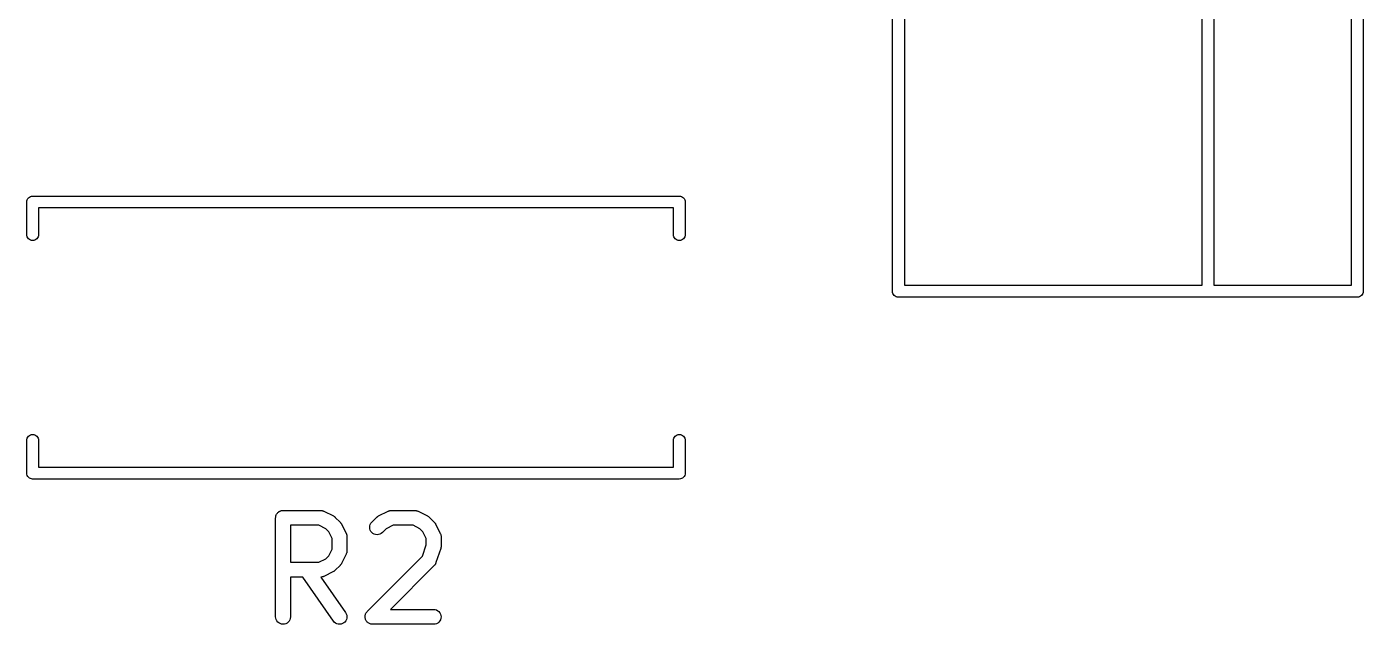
# Model space of a CAD drawing. Extents: x 104.3 to 159.2, y -93 to -16.3.
# Drawn here: x 124.94 to 138.46, y -92.81 to -86.78 of the extents above; entities that cross this region are included whole.
import ezdxf

# ---------------------------------------------------------------- set-up
doc = ezdxf.new("R2010")
doc.units = 0
doc.layers.add('BLACK', color=7, linetype='CONTINUOUS')

msp = doc.modelspace()

# ---------------------------------------------------------------- linework, layer by layer
at = {"layer": 'BLACK', "linetype": 'CONTINUOUS'}
for p, q in [((133.697, -89.445), (133.697, -79.2109)), ((133.817, -79.268), (133.817, -89.388)), ((136.828, -89.388), (136.828, -86.182)), ((136.948, -86.239), (136.948, -89.388)), ((138.338, -89.388), (138.338, -86.239)), ((138.458, -86.1819), (138.458, -89.4451)), ((124.94, -88.546), (124.941, -88.5342)), ((124.941, -88.5342), (124.944, -88.5229)), ((124.944, -88.5229), (124.95, -88.5125)), ((124.95, -88.5125), (124.957, -88.5034)), ((124.957, -88.5034), (124.967, -88.4959)), ((124.967, -88.4959), (124.977, -88.4903)), ((124.977, -88.4903), (124.988, -88.4869)), ((124.988, -88.4869), (124.997, -88.486)), ((124.997, -88.486), (125, -88.4857)), ((125, -88.4857), (125.003, -88.486)), ((125.003, -88.486), (131.537, -88.486)), ((131.537, -88.486), (131.54, -88.4857)), ((131.54, -88.4857), (131.543, -88.486)), ((131.543, -88.486), (131.552, -88.4869)), ((131.552, -88.4869), (131.563, -88.4903)), ((131.563, -88.4903), (131.573, -88.4959)), ((131.573, -88.4959), (131.583, -88.5034)), ((131.583, -88.5034), (131.59, -88.5125)), ((131.59, -88.5125), (131.596, -88.5229)), ((131.596, -88.5229), (131.599, -88.5342)), ((131.599, -88.5342), (131.6, -88.546)), ((124.94, -88.5489), (124.94, -88.546)), ((124.94, -88.8789), (124.94, -88.5489)), ((131.48, -88.606), (125.06, -88.606)), ((125.06, -88.606), (125.06, -88.8789)), ((131.48, -88.8789), (131.48, -88.606)), ((131.6, -88.546), (131.6, -88.5489)), ((131.6, -88.5489), (131.6, -88.8789)), ((124.941, -88.8878), (124.94, -88.8789)), ((124.944, -88.8991), (124.941, -88.8878)), ((124.95, -88.9095), (124.944, -88.8991)), ((124.957, -88.9186), (124.95, -88.9095)), ((124.967, -88.9261), (124.957, -88.9186)), ((124.977, -88.9317), (124.967, -88.9261)), ((124.988, -88.9351), (124.977, -88.9317)), ((125, -88.9363), (124.988, -88.9351)), ((125.012, -88.9351), (125, -88.9363)), ((125.023, -88.9317), (125.012, -88.9351)), ((125.033, -88.9261), (125.023, -88.9317)), ((125.043, -88.9186), (125.033, -88.9261)), ((125.05, -88.9095), (125.043, -88.9186)), ((125.056, -88.8991), (125.05, -88.9095)), ((125.059, -88.8878), (125.056, -88.8991)), ((125.06, -88.8789), (125.059, -88.8878)), ((131.481, -88.8878), (131.48, -88.8789)), ((131.484, -88.8991), (131.481, -88.8878)), ((131.49, -88.9095), (131.484, -88.8991)), ((131.497, -88.9186), (131.49, -88.9095)), ((131.507, -88.9261), (131.497, -88.9186)), ((131.517, -88.9317), (131.507, -88.9261)), ((131.528, -88.9351), (131.517, -88.9317)), ((131.54, -88.9363), (131.528, -88.9351)), ((131.552, -88.9351), (131.54, -88.9363)), ((131.563, -88.9317), (131.552, -88.9351)), ((131.573, -88.9261), (131.563, -88.9317)), ((131.583, -88.9186), (131.573, -88.9261)), ((131.59, -88.9095), (131.583, -88.9186)), ((131.596, -88.8991), (131.59, -88.9095)), ((131.599, -88.8878), (131.596, -88.8991)), ((131.6, -88.8789), (131.599, -88.8878)), ((133.697, -89.448), (133.697, -89.445)), ((133.698, -89.4598), (133.697, -89.448)), ((133.701, -89.4711), (133.698, -89.4598)), ((133.707, -89.4815), (133.701, -89.4711)), ((133.714, -89.4906), (133.707, -89.4815)), ((133.817, -89.388), (136.828, -89.388)), ((136.948, -89.388), (138.338, -89.388)), ((138.448, -89.4815), (138.441, -89.4906)), ((138.454, -89.4711), (138.448, -89.4815)), ((138.457, -89.4598), (138.454, -89.4711)), ((138.458, -89.4509), (138.457, -89.4598)), ((138.458, -89.4451), (138.458, -89.448)), ((138.458, -89.448), (138.458, -89.4509)), ((133.724, -89.4981), (133.714, -89.4906)), ((133.734, -89.5037), (133.724, -89.4981)), ((133.745, -89.5071), (133.734, -89.5037)), ((133.754, -89.508), (133.745, -89.5071)), ((133.757, -89.5083), (133.754, -89.508)), ((133.754, -89.508), (133.754, -89.508)), ((133.76, -89.508), (133.757, -89.5083)), ((136.885, -89.508), (133.76, -89.508)), ((136.888, -89.5083), (136.885, -89.508)), ((136.891, -89.508), (136.888, -89.5083)), ((138.395, -89.508), (136.891, -89.508)), ((138.398, -89.5083), (138.395, -89.508)), ((138.41, -89.5071), (138.398, -89.5083)), ((138.421, -89.5037), (138.41, -89.5071)), ((138.431, -89.4981), (138.421, -89.5037)), ((138.441, -89.4906), (138.431, -89.4981)), ((124.94, -90.9531), (124.941, -90.9442)), ((124.94, -91.2831), (124.94, -90.9531)), ((124.941, -90.9442), (124.944, -90.9329)), ((124.944, -90.9329), (124.95, -90.9225)), ((124.95, -90.9225), (124.957, -90.9134)), ((124.957, -90.9134), (124.967, -90.9059)), ((124.967, -90.9059), (124.977, -90.9003)), ((124.977, -90.9003), (124.988, -90.8969)), ((124.988, -90.8969), (125, -90.8957)), ((125, -90.8957), (125.012, -90.8969)), ((125.012, -90.8969), (125.023, -90.9003)), ((125.023, -90.9003), (125.033, -90.9059)), ((125.033, -90.9059), (125.043, -90.9134)), ((125.043, -90.9134), (125.05, -90.9225)), ((125.05, -90.9225), (125.056, -90.9329)), ((125.056, -90.9329), (125.059, -90.9442)), ((125.059, -90.9442), (125.06, -90.9531)), ((125.06, -90.9531), (125.06, -91.226)), ((131.48, -90.9531), (131.481, -90.9442)), ((131.48, -91.226), (131.48, -90.9531)), ((131.481, -90.9442), (131.484, -90.9329)), ((131.484, -90.9329), (131.49, -90.9225)), ((131.49, -90.9225), (131.497, -90.9134)), ((131.497, -90.9134), (131.507, -90.9059)), ((131.507, -90.9059), (131.517, -90.9003)), ((131.517, -90.9003), (131.528, -90.8969)), ((131.528, -90.8969), (131.54, -90.8957)), ((131.54, -90.8957), (131.552, -90.8969)), ((131.552, -90.8969), (131.563, -90.9003)), ((131.563, -90.9003), (131.573, -90.9059)), ((131.573, -90.9059), (131.583, -90.9134)), ((131.583, -90.9134), (131.59, -90.9225)), ((131.59, -90.9225), (131.596, -90.9329)), ((131.596, -90.9329), (131.599, -90.9442)), ((131.599, -90.9442), (131.6, -90.9531)), ((131.6, -90.9531), (131.6, -91.2831)), ((125.06, -91.226), (131.48, -91.226)), ((124.94, -91.286), (124.94, -91.2831)), ((124.941, -91.2978), (124.94, -91.286)), ((124.944, -91.3091), (124.941, -91.2978)), ((124.95, -91.3195), (124.944, -91.3091)), ((124.957, -91.3286), (124.95, -91.3195)), ((124.967, -91.3361), (124.957, -91.3286)), ((124.977, -91.3417), (124.967, -91.3361)), ((124.988, -91.3451), (124.977, -91.3417)), ((125, -91.3463), (124.988, -91.3451)), ((125.003, -91.346), (125, -91.3463)), ((131.537, -91.346), (125.003, -91.346)), ((131.54, -91.3463), (131.537, -91.346)), ((131.552, -91.3451), (131.54, -91.3463)), ((131.563, -91.3417), (131.552, -91.3451)), ((131.573, -91.3361), (131.563, -91.3417)), ((131.583, -91.3286), (131.573, -91.3361)), ((131.59, -91.3195), (131.583, -91.3286)), ((131.596, -91.3091), (131.59, -91.3195)), ((131.599, -91.2978), (131.596, -91.3091)), ((131.6, -91.2889), (131.599, -91.2978)), ((131.6, -91.2831), (131.6, -91.286)), ((131.6, -91.286), (131.6, -91.2889)), ((131.6, -91.2889), (131.6, -91.2889)), ((127.457, -91.7373), (127.458, -91.7303)), ((127.457, -91.7378), (127.457, -91.7373)), ((127.457, -91.7379), (127.457, -91.7378)), ((127.457, -91.7384), (127.457, -91.7379)), ((127.457, -91.7379), (127.457, -91.7379)), ((127.457, -92.7384), (127.457, -91.7384)), ((127.458, -91.7233), (127.459, -91.723)), ((127.458, -91.7303), (127.458, -91.7233)), ((127.459, -91.7228), (127.461, -91.7161)), ((127.459, -91.723), (127.459, -91.7228)), ((127.461, -91.7161), (127.463, -91.7093)), ((127.463, -91.7088), (127.466, -91.7026)), ((127.463, -91.7091), (127.463, -91.7088)), ((127.463, -91.7093), (127.463, -91.7091)), ((127.466, -91.7026), (127.47, -91.6964)), ((127.47, -91.696), (127.475, -91.6906)), ((127.47, -91.6962), (127.47, -91.696)), ((127.47, -91.6964), (127.47, -91.6962)), ((127.475, -91.6906), (127.479, -91.6852)), ((127.479, -91.6848), (127.485, -91.6804)), ((127.479, -91.685), (127.479, -91.6848)), ((127.479, -91.6852), (127.479, -91.685)), ((127.485, -91.6804), (127.49, -91.6759)), ((127.49, -91.6759), (127.491, -91.6758)), ((127.491, -91.6756), (127.497, -91.6724)), ((127.491, -91.6758), (127.491, -91.6756)), ((127.497, -91.6724), (127.503, -91.669)), ((127.503, -91.669), (127.504, -91.669)), ((127.504, -91.6688), (127.511, -91.6668)), ((127.504, -91.669), (127.504, -91.6688)), ((127.511, -91.6668), (127.517, -91.6648)), ((127.517, -91.6648), (127.518, -91.6648)), ((127.518, -91.6647), (127.525, -91.6641)), ((127.518, -91.6648), (127.518, -91.6647)), ((127.525, -91.6641), (127.532, -91.6634)), ((127.532, -91.6634), (127.913, -91.6634)), ((127.913, -91.6634), (127.914, -91.6634)), ((127.914, -91.6634), (127.916, -91.6636)), ((127.916, -91.6636), (127.918, -91.6636)), ((127.918, -91.6636), (127.923, -91.6644)), ((127.923, -91.6644), (127.928, -91.665)), ((127.928, -91.665), (127.931, -91.6657)), ((127.931, -91.6657), (127.933, -91.6661)), ((127.933, -91.6661), (127.938, -91.6679)), ((127.938, -91.6679), (127.942, -91.6694)), ((127.942, -91.6694), (127.944, -91.6705)), ((127.944, -91.6705), (127.946, -91.6713)), ((127.946, -91.6713), (128.042, -91.7189)), ((128.042, -91.7189), (128.043, -91.7194)), ((128.043, -91.7194), (128.046, -91.7217)), ((128.046, -91.7217), (128.05, -91.7237)), ((128.05, -91.7237), (128.052, -91.7257)), ((128.052, -91.7257), (128.055, -91.7274)), ((128.055, -91.7274), (128.058, -91.7303)), ((128.058, -91.7303), (128.061, -91.733)), ((128.061, -91.733), (128.109, -91.7806)), ((128.109, -91.7806), (128.109, -91.7813)), ((128.109, -91.7813), (128.112, -91.7846)), ((128.112, -91.7846), (128.115, -91.7877)), ((128.422, -91.7919), (128.431, -91.7806)), ((128.431, -91.7806), (128.479, -91.733)), ((128.479, -91.733), (128.48, -91.7322)), ((128.48, -91.7322), (128.483, -91.7296)), ((128.483, -91.7296), (128.486, -91.7267)), ((128.486, -91.7267), (128.489, -91.725)), ((128.489, -91.725), (128.491, -91.7231)), ((128.491, -91.7231), (128.495, -91.7212)), ((128.495, -91.7212), (128.498, -91.7189)), ((128.498, -91.7189), (128.594, -91.6713)), ((128.594, -91.6713), (128.595, -91.6708)), ((128.595, -91.6708), (128.597, -91.6701)), ((128.597, -91.6701), (128.599, -91.669)), ((128.599, -91.669), (128.603, -91.6676)), ((128.603, -91.6676), (128.608, -91.6658)), ((128.608, -91.6658), (128.61, -91.6654)), ((128.61, -91.6654), (128.613, -91.6648)), ((128.613, -91.6648), (128.618, -91.6643)), ((128.618, -91.6643), (128.623, -91.6635)), ((128.623, -91.6635), (128.625, -91.6636)), ((128.625, -91.6636), (128.627, -91.6634)), ((128.627, -91.6634), (128.865, -91.6634)), ((128.865, -91.6634), (128.866, -91.6634)), ((128.866, -91.6634), (128.868, -91.6636)), ((128.868, -91.6636), (128.871, -91.6636)), ((128.871, -91.6636), (128.876, -91.6644)), ((128.876, -91.6644), (128.881, -91.665)), ((128.881, -91.665), (128.883, -91.6657)), ((128.883, -91.6657), (128.885, -91.6661)), ((128.885, -91.6661), (128.89, -91.6679)), ((128.89, -91.6679), (128.895, -91.6694)), ((128.895, -91.6694), (128.897, -91.6705)), ((128.897, -91.6705), (128.899, -91.6713)), ((128.899, -91.6713), (128.994, -91.7189)), ((128.994, -91.7189), (128.995, -91.7194)), ((128.995, -91.7194), (128.998, -91.7217)), ((128.998, -91.7217), (129.002, -91.7237)), ((129.002, -91.7237), (129.005, -91.7257)), ((129.005, -91.7257), (129.007, -91.7274)), ((129.007, -91.7274), (129.01, -91.7303)), ((129.01, -91.7303), (129.014, -91.733)), ((129.014, -91.733), (129.061, -91.7806)), ((129.061, -91.7806), (129.062, -91.7813)), ((129.062, -91.7813), (129.064, -91.7846)), ((129.064, -91.7846), (129.067, -91.7877)), ((127.607, -91.8134), (127.607, -92.1872)), ((127.895, -91.8134), (127.607, -91.8134)), ((127.964, -91.8476), (127.895, -91.8134)), ((127.994, -91.878), (127.964, -91.8476)), ((128.028, -91.9466), (127.994, -91.878)), ((128.115, -91.7877), (128.117, -91.7903)), ((128.117, -91.7903), (128.119, -91.7928)), ((128.119, -91.7928), (128.121, -91.7965)), ((128.121, -91.7965), (128.123, -91.8001)), ((128.123, -91.8001), (128.17, -91.8953)), ((128.17, -91.8953), (128.171, -91.8963)), ((128.171, -91.8963), (128.172, -91.8983)), ((128.172, -91.8983), (128.173, -91.9003)), ((128.173, -91.9003), (128.174, -91.9052)), ((128.174, -91.9052), (128.176, -91.91)), ((128.176, -91.91), (128.176, -91.9122)), ((128.176, -91.9122), (128.177, -91.9143)), ((128.177, -91.9143), (128.177, -91.9194)), ((128.177, -91.9194), (128.178, -91.9245)), ((128.409, -91.8334), (128.411, -91.8188)), ((128.411, -91.8479), (128.409, -91.8334)), ((128.411, -91.8188), (128.415, -91.8048)), ((128.415, -91.862), (128.411, -91.8479)), ((128.415, -91.8048), (128.422, -91.7919)), ((128.422, -91.8749), (128.415, -91.862)), ((128.431, -91.8863), (128.422, -91.8749)), ((128.442, -91.8957), (128.431, -91.8863)), ((128.455, -91.9027), (128.442, -91.8957)), ((128.469, -91.907), (128.455, -91.9027)), ((128.483, -91.9086), (128.469, -91.907)), ((128.498, -91.9073), (128.483, -91.9086)), ((128.512, -91.9033), (128.498, -91.9073)), ((128.525, -91.8965), (128.512, -91.9033)), ((128.537, -91.8874), (128.525, -91.8965)), ((128.576, -91.8476), (128.537, -91.8867)), ((128.537, -91.8867), (128.537, -91.8874)), ((128.645, -91.8134), (128.576, -91.8476)), ((128.848, -91.8134), (128.645, -91.8134)), ((128.916, -91.8476), (128.848, -91.8134)), ((128.946, -91.878), (128.916, -91.8476)), ((128.981, -91.9466), (128.946, -91.878)), ((129.067, -91.7877), (129.069, -91.7903)), ((129.069, -91.7903), (129.071, -91.7928)), ((129.071, -91.7928), (129.073, -91.7965)), ((129.073, -91.7965), (129.075, -91.8001)), ((129.075, -91.8001), (129.123, -91.8953)), ((129.123, -91.8953), (129.123, -91.8963)), ((129.123, -91.8963), (129.124, -91.8983)), ((129.124, -91.8983), (129.125, -91.9003)), ((129.125, -91.9003), (129.127, -91.9052)), ((129.127, -91.9052), (129.128, -91.91)), ((129.128, -91.91), (129.129, -91.9122)), ((129.129, -91.9122), (129.129, -91.9143)), ((129.129, -91.9143), (129.13, -91.9194)), ((129.13, -91.9194), (129.131, -91.9245)), ((127.994, -92.1225), (128.028, -92.054)), ((128.028, -92.054), (128.028, -91.9466)), ((128.178, -91.9245), (128.178, -91.9267)), ((128.178, -91.9267), (128.178, -91.9289)), ((128.178, -91.9289), (128.178, -92.0717)), ((128.943, -92.1264), (128.981, -92.0119)), ((128.981, -92.0119), (128.981, -91.9466)), ((129.127, -92.0478), (129.079, -92.1907)), ((129.128, -92.0437), (129.127, -92.0478)), ((129.129, -92.0397), (129.128, -92.0437)), ((129.13, -92.0335), (129.129, -92.0366)), ((129.129, -92.0366), (129.129, -92.0397)), ((129.131, -91.9245), (129.13, -91.9267)), ((129.13, -91.9267), (129.131, -91.9289)), ((129.131, -92.0251), (129.13, -92.0293)), ((129.13, -92.0293), (129.13, -92.0335)), ((129.131, -91.9289), (129.131, -92.0241)), ((129.131, -92.0241), (129.131, -92.0251)), ((127.607, -92.1872), (127.895, -92.1872)), ((127.895, -92.1872), (127.964, -92.1529)), ((127.964, -92.1529), (127.994, -92.1225)), ((128.17, -92.1053), (128.123, -92.2005)), ((128.171, -92.1032), (128.17, -92.1053)), ((128.172, -92.1013), (128.171, -92.1032)), ((128.174, -92.0964), (128.172, -92.1013)), ((128.176, -92.0916), (128.174, -92.0964)), ((128.177, -92.0873), (128.176, -92.0894)), ((128.176, -92.0894), (128.176, -92.0916)), ((128.178, -92.0772), (128.177, -92.0822)), ((128.177, -92.0822), (128.177, -92.0873)), ((128.178, -92.0717), (128.178, -92.0728)), ((128.178, -92.0728), (128.178, -92.075)), ((128.178, -92.075), (128.178, -92.0772)), ((128.384, -92.6853), (128.943, -92.1264)), ((129.079, -92.1917), (129.078, -92.1937)), ((129.079, -92.1907), (129.079, -92.1917)), ((128.042, -92.2817), (127.946, -92.3293)), ((128.045, -92.2794), (128.042, -92.2817)), ((128.049, -92.2775), (128.045, -92.2794)), ((128.051, -92.2755), (128.049, -92.2775)), ((128.054, -92.2739), (128.051, -92.2755)), ((128.057, -92.271), (128.054, -92.2739)), ((128.06, -92.2683), (128.057, -92.271)), ((128.061, -92.2676), (128.06, -92.2683)), ((128.109, -92.22), (128.061, -92.2676)), ((128.111, -92.2167), (128.109, -92.22)), ((128.114, -92.2137), (128.111, -92.2167)), ((128.116, -92.2111), (128.114, -92.2137)), ((128.118, -92.2087), (128.116, -92.2111)), ((128.12, -92.205), (128.118, -92.2087)), ((128.122, -92.2014), (128.12, -92.205)), ((128.123, -92.2005), (128.122, -92.2014)), ((129.061, -92.22), (128.618, -92.6634)), ((129.063, -92.2183), (129.061, -92.22)), ((129.064, -92.2168), (129.063, -92.2183)), ((129.067, -92.2126), (129.064, -92.2168)), ((129.07, -92.2087), (129.067, -92.2126)), ((129.071, -92.2067), (129.07, -92.2087)), ((129.073, -92.2049), (129.071, -92.2067)), ((129.075, -92.2003), (129.073, -92.2049)), ((129.077, -92.1958), (129.075, -92.2003)), ((129.078, -92.1937), (129.077, -92.1958)), ((127.731, -92.3372), (127.607, -92.3372)), ((127.607, -92.3372), (127.607, -92.7384)), ((128.042, -92.7814), (127.731, -92.3372)), ((127.915, -92.337), (127.914, -92.3371)), ((127.914, -92.3371), (128.165, -92.6954)), ((127.917, -92.3371), (127.915, -92.337)), ((127.922, -92.3363), (127.917, -92.3371)), ((127.927, -92.3358), (127.922, -92.3363)), ((127.93, -92.3351), (127.927, -92.3358)), ((127.932, -92.3348), (127.93, -92.3351)), ((127.937, -92.333), (127.932, -92.3348)), ((127.941, -92.3315), (127.937, -92.333)), ((127.943, -92.3305), (127.941, -92.3315)), ((127.945, -92.3297), (127.943, -92.3305)), ((127.946, -92.3293), (127.945, -92.3297)), ((128.165, -92.6954), (128.165, -92.6962)), ((128.165, -92.6962), (128.172, -92.7091)), ((128.172, -92.7091), (128.177, -92.7231)), ((128.177, -92.7231), (128.178, -92.7376)), ((128.362, -92.7308), (128.363, -92.7236)), ((128.362, -92.7379), (128.362, -92.7308)), ((128.363, -92.7233), (128.365, -92.7164)), ((128.363, -92.7234), (128.363, -92.7233)), ((128.363, -92.7236), (128.363, -92.7234)), ((128.365, -92.7164), (128.367, -92.7096)), ((128.367, -92.7094), (128.368, -92.7093)), ((128.367, -92.7096), (128.367, -92.7094)), ((128.368, -92.7093), (128.371, -92.703)), ((128.371, -92.703), (128.374, -92.6967)), ((128.374, -92.6964), (128.379, -92.6909)), ((128.374, -92.6966), (128.374, -92.6964)), ((128.374, -92.6967), (128.374, -92.6966)), ((128.379, -92.6909), (128.384, -92.6853)), ((128.618, -92.6634), (129.056, -92.6634)), ((129.056, -92.6634), (129.057, -92.6634)), ((129.057, -92.6634), (129.071, -92.665)), ((129.071, -92.665), (129.085, -92.6694)), ((129.085, -92.6694), (129.098, -92.6765)), ((129.098, -92.6765), (129.109, -92.6859)), ((129.109, -92.6859), (129.118, -92.6973)), ((129.118, -92.6973), (129.125, -92.7103)), ((129.125, -92.7103), (129.129, -92.7243)), ((129.129, -92.7243), (129.131, -92.7389)), ((127.458, -92.7529), (127.457, -92.7384)), ((127.463, -92.767), (127.458, -92.7529)), ((127.469, -92.7799), (127.463, -92.767)), ((127.479, -92.7912), (127.469, -92.7799)), ((127.49, -92.8006), (127.479, -92.7912)), ((127.503, -92.8075), (127.49, -92.8006)), ((127.517, -92.8118), (127.503, -92.8075)), ((127.531, -92.8134), (127.517, -92.8118)), ((127.546, -92.8121), (127.531, -92.8134)), ((127.56, -92.8079), (127.546, -92.8121)), ((127.573, -92.8011), (127.56, -92.8079)), ((127.584, -92.792), (127.573, -92.8011)), ((127.594, -92.7808), (127.584, -92.792)), ((127.601, -92.7679), (127.594, -92.7808)), ((127.605, -92.754), (127.601, -92.7679)), ((127.607, -92.7394), (127.605, -92.754)), ((127.607, -92.7384), (127.607, -92.7394)), ((128.051, -92.7925), (128.042, -92.7814)), ((128.063, -92.8016), (128.051, -92.7925)), ((128.076, -92.8082), (128.063, -92.8016)), ((128.09, -92.8122), (128.076, -92.8082)), ((128.105, -92.8134), (128.09, -92.8122)), ((128.119, -92.8117), (128.105, -92.8134)), ((128.133, -92.8072), (128.119, -92.8117)), ((128.146, -92.8001), (128.133, -92.8072)), ((128.157, -92.7907), (128.146, -92.8001)), ((128.166, -92.7792), (128.157, -92.7907)), ((128.173, -92.7662), (128.166, -92.7792)), ((128.177, -92.7522), (128.173, -92.7662)), ((128.178, -92.7376), (128.177, -92.7522)), ((128.362, -92.738), (128.362, -92.7379)), ((128.362, -92.7381), (128.362, -92.738)), ((128.362, -92.7453), (128.362, -92.7381)), ((128.363, -92.7524), (128.362, -92.7453)), ((128.363, -92.7526), (128.363, -92.7524)), ((128.363, -92.7527), (128.363, -92.7526)), ((128.365, -92.7596), (128.363, -92.7527)), ((128.367, -92.7665), (128.365, -92.7596)), ((128.367, -92.7666), (128.367, -92.7665)), ((128.367, -92.7667), (128.367, -92.7666)), ((128.371, -92.7733), (128.367, -92.7667)), ((128.374, -92.7794), (128.371, -92.7733)), ((128.374, -92.7795), (128.374, -92.7794)), ((128.374, -92.7797), (128.374, -92.7795)), ((128.379, -92.7853), (128.374, -92.7797)), ((128.383, -92.7909), (128.379, -92.7853)), ((128.383, -92.791), (128.383, -92.7909)), ((128.383, -92.7909), (128.383, -92.7909)), ((128.389, -92.7956), (128.383, -92.791)), ((128.394, -92.8003), (128.389, -92.7956)), ((128.395, -92.8004), (128.394, -92.8003)), ((128.394, -92.8003), (128.394, -92.8003)), ((128.401, -92.8039), (128.395, -92.8004)), ((128.407, -92.8073), (128.401, -92.8039)), ((128.407, -92.8074), (128.407, -92.8073)), ((128.414, -92.8096), (128.407, -92.8074)), ((128.407, -92.8074), (128.407, -92.8074)), ((128.421, -92.8117), (128.414, -92.8096)), ((128.421, -92.8118), (128.421, -92.8117)), ((128.428, -92.8126), (128.421, -92.8118)), ((128.421, -92.8118), (128.421, -92.8118)), ((128.436, -92.8134), (128.428, -92.8126)), ((128.437, -92.8134), (128.436, -92.8134)), ((128.436, -92.8134), (128.436, -92.8134)), ((128.436, -92.8134), (128.436, -92.8134)), ((128.436, -92.8134), (128.436, -92.8134)), ((129.056, -92.8134), (128.437, -92.8134)), ((129.07, -92.812), (129.056, -92.8134)), ((129.084, -92.8077), (129.07, -92.812)), ((129.097, -92.8008), (129.084, -92.8077)), ((129.109, -92.7916), (129.097, -92.8008)), ((129.118, -92.7803), (129.109, -92.7916)), ((129.125, -92.7674), (129.118, -92.7803)), ((129.129, -92.7535), (129.125, -92.7674)), ((129.131, -92.7389), (129.129, -92.7535))]:
    msp.add_line(p, q, dxfattribs=at)

doc.saveas('drawing.dxf')
